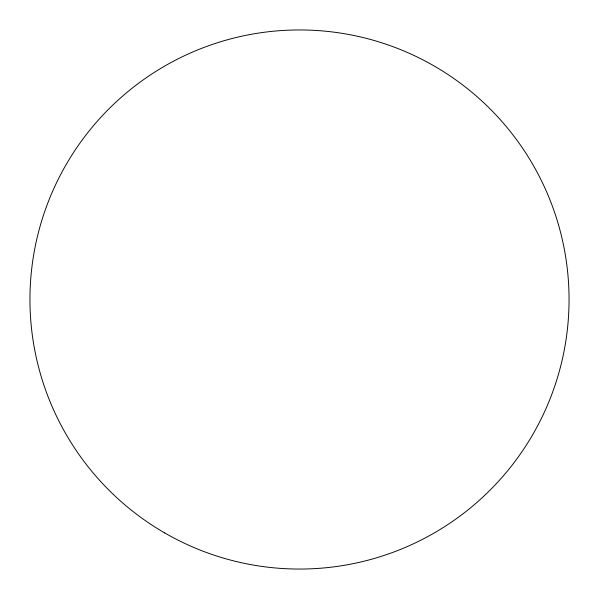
<?xml version="1.0" encoding="UTF-8"?>
<svg xmlns="http://www.w3.org/2000/svg" width="599" height="599" viewBox="0 0 599 599"><rect width="100%" height="100%" fill="white"/><g stroke="black" fill="none" stroke-linecap="round" stroke-linejoin="round"><path stroke-width="0.9" d="M164.725 532.938A269.55 269.55 0 0 0 569.05 299.5A269.55 269.55 0 0 0 164.725 66.062A269.55 269.55 0 0 0 164.725 532.938"/></g></svg>
